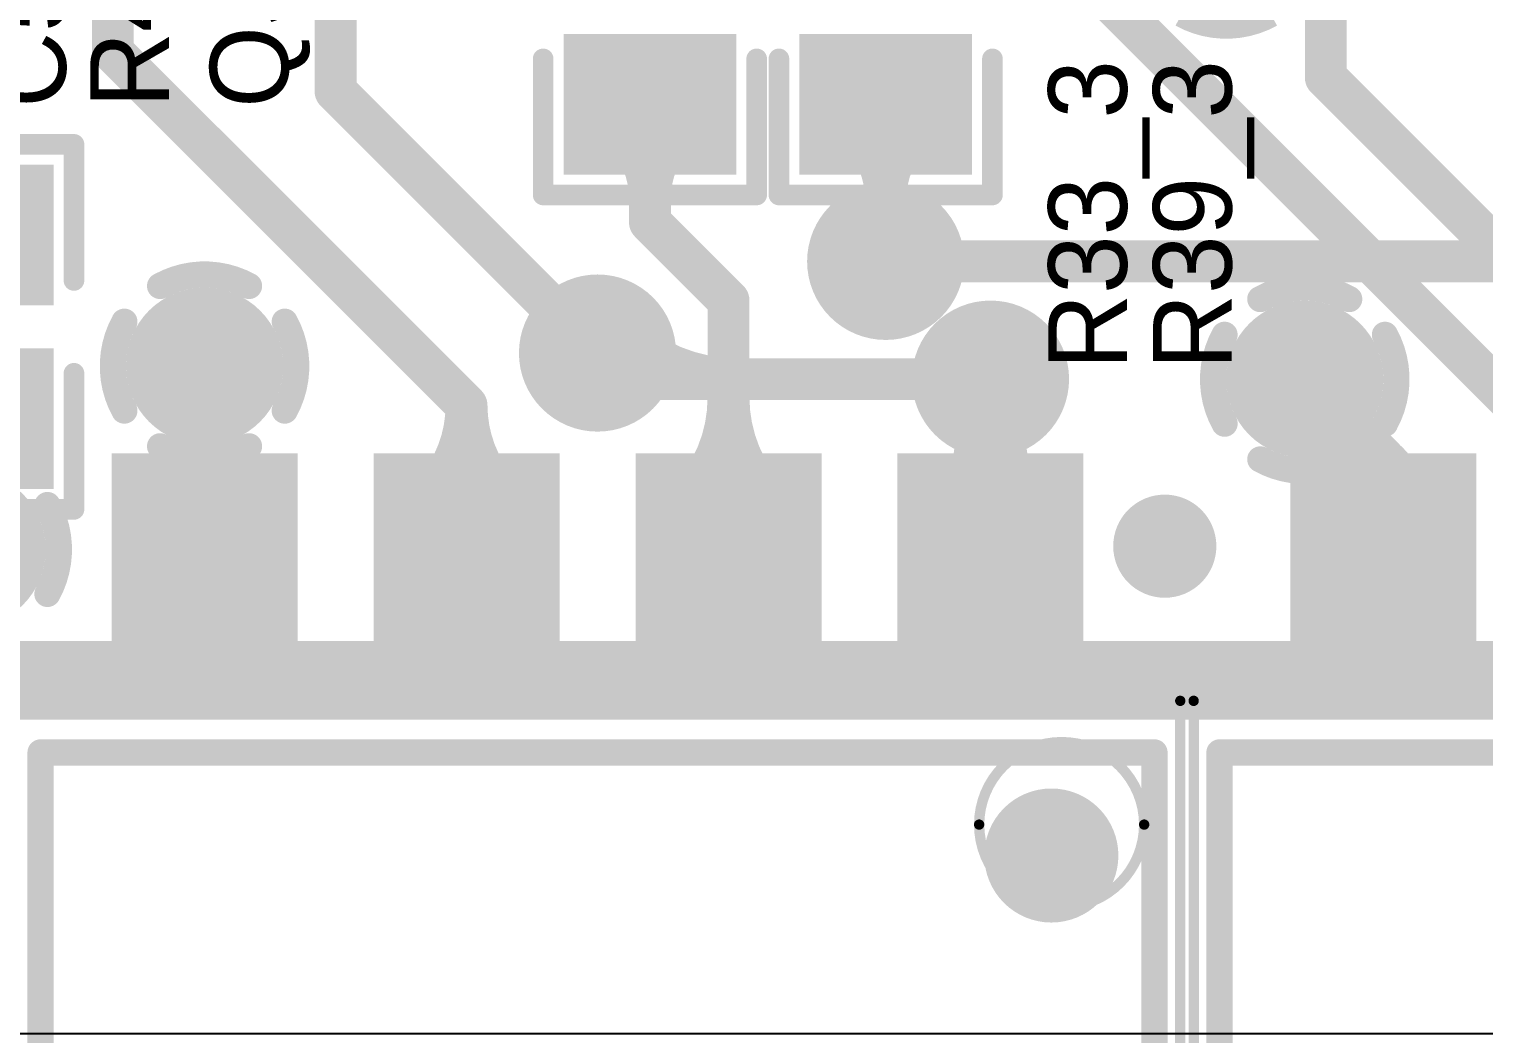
# Model space of a CAD drawing. Header units: millimetres. Extents: x 3.32 to 12.49, y 5.66 to 10.73.
# Drawn here: x 8.353 to 8.908, y 7.77 to 8.154 of the extents above; entities that cross this region are included whole.
import ezdxf

# ---------------------------------------------------------------- set-up
doc = ezdxf.new("R2010")
doc.units = ezdxf.units.MM
doc.header["$MEASUREMENT"] = 0
for name, color, linetype in [('BottomLayer', 5, 'Continuous'), ('InternalPlane1', 76, 'Continuous'), ('InternalPlane2', 16, 'Continuous'), ('Mechanical13', 56, 'Continuous'), ('MultiLayer', 9, 'Continuous'), ('TopLayer', 1, 'Continuous'), ('TopOverlay', 2, 'Continuous'), ('TopPaste', 8, 'Continuous'), ('TopSolder', 216, 'Continuous'), ('ViaHoleLayer', 16, 'Continuous')]:
    doc.layers.add(name, color=color, linetype=linetype)

# ---------------------------------------------------------------- blocks, each defined once
blk = doc.blocks.new('0805_R_16')
at = {"layer": 'TopLayer'}
for points in [[(-0.05787, -0.02894), (-0.0122, -0.02894), (-0.05787, 0.02894), (-0.0122, 0.02894)], [(0.0122, -0.02894), (0.05787, -0.02894), (0.0122, 0.02894), (0.05787, 0.02894)]]:
    blk.add_solid(points, dxfattribs=at)
at = {"layer": 'TopOverlay', "const_width": 0.00787}
for points in [[(-0.06968, -0.04075), (-0.06968, 0.04075)], [(-0.01772, 0.04075), (-0.06968, 0.04075)], [(0.06968, 0.04075), (0.01772, 0.04075)], [(0.06968, -0.04075), (0.06968, 0.04075)], [(-0.01772, -0.04075), (-0.06968, -0.04075)], [(0.06968, -0.04075), (0.01772, -0.04075)]]:
    blk.add_lwpolyline(points, dxfattribs=at)
at = {"layer": 'TopOverlay', "const_width": 0.00394}
for points in [[(-0.07165, 0.04075, 1), (-0.06772, 0.04075, 1)], [(-0.07165, 0.04075, 1), (-0.06772, 0.04075, 1)], [(-0.01969, 0.04075, 1), (-0.01575, 0.04075, 1)], [(0.01575, 0.04075, 1), (0.01969, 0.04075, 1)], [(0.06772, 0.04075, 1), (0.07165, 0.04075, 1)], [(0.06772, 0.04075, 1), (0.07165, 0.04075, 1)], [(-0.07165, -0.04075, 1), (-0.06772, -0.04075, 1)], [(-0.07165, -0.04075, 1), (-0.06772, -0.04075, 1)], [(-0.01969, -0.04075, 1), (-0.01575, -0.04075, 1)], [(0.01575, -0.04075, 1), (0.01969, -0.04075, 1)], [(0.06772, -0.04075, 1), (0.07165, -0.04075, 1)], [(0.06772, -0.04075, 1), (0.07165, -0.04075, 1)]]:
    blk.add_lwpolyline(points, format="xyb", close=True, dxfattribs=at)
at = {"layer": 'TopPaste'}
for points in [[(-0.05787, -0.02894), (-0.0122, -0.02894), (-0.05787, 0.02894), (-0.0122, 0.02894)], [(0.0122, -0.02894), (0.05787, -0.02894), (0.0122, 0.02894), (0.05787, 0.02894)]]:
    blk.add_solid(points, dxfattribs=at)
at = {"layer": 'TopSolder'}
for points in [[(-0.06187, -0.03294), (-0.0082, -0.03294), (-0.06187, 0.03294), (-0.0082, 0.03294)], [(0.0082, -0.03294), (0.06187, -0.03294), (0.0082, 0.03294), (0.06187, 0.03294)]]:
    blk.add_solid(points, dxfattribs=at)
blk = doc.blocks.new('0805_R_419')
at = {"layer": 'TopLayer'}
for points in [[(-0.05787, -0.02894), (-0.0122, -0.02894), (-0.05787, 0.02894), (-0.0122, 0.02894)], [(0.0122, -0.02894), (0.05787, -0.02894), (0.0122, 0.02894), (0.05787, 0.02894)]]:
    blk.add_solid(points, dxfattribs=at)
at = {"layer": 'TopOverlay', "const_width": 0.00787}
for points in [[(-0.01772, 0.04075), (-0.06968, 0.04075)], [(-0.06968, -0.04075), (-0.06968, 0.04075)], [(0.06968, 0.04075), (0.01772, 0.04075)], [(0.06968, -0.04075), (0.06968, 0.04075)], [(-0.01772, -0.04075), (-0.06968, -0.04075)], [(0.06968, -0.04075), (0.01772, -0.04075)]]:
    blk.add_lwpolyline(points, dxfattribs=at)
at = {"layer": 'TopOverlay', "const_width": 0.00394}
for points in [[(-0.07165, 0.04075, 1), (-0.06772, 0.04075, 1)], [(-0.07165, 0.04075, 1), (-0.06772, 0.04075, 1)], [(-0.01969, 0.04075, 1), (-0.01575, 0.04075, 1)], [(0.01575, 0.04075, 1), (0.01969, 0.04075, 1)], [(0.06772, 0.04075, 1), (0.07165, 0.04075, 1)], [(0.06772, 0.04075, 1), (0.07165, 0.04075, 1)], [(-0.07165, -0.04075, 1), (-0.06772, -0.04075, 1)], [(-0.07165, -0.04075, 1), (-0.06772, -0.04075, 1)], [(-0.01969, -0.04075, 1), (-0.01575, -0.04075, 1)], [(0.01575, -0.04075, 1), (0.01969, -0.04075, 1)], [(0.06772, -0.04075, 1), (0.07165, -0.04075, 1)], [(0.06772, -0.04075, 1), (0.07165, -0.04075, 1)]]:
    blk.add_lwpolyline(points, format="xyb", close=True, dxfattribs=at)
at = {"layer": 'TopPaste'}
for points in [[(-0.05787, -0.02894), (-0.0122, -0.02894), (-0.05787, 0.02894), (-0.0122, 0.02894)], [(0.0122, -0.02894), (0.05787, -0.02894), (0.0122, 0.02894), (0.05787, 0.02894)]]:
    blk.add_solid(points, dxfattribs=at)
at = {"layer": 'TopSolder'}
for points in [[(-0.06187, -0.03294), (-0.0082, -0.03294), (-0.06187, 0.03294), (-0.0082, 0.03294)], [(0.0082, -0.03294), (0.06187, -0.03294), (0.0082, 0.03294), (0.06187, 0.03294)]]:
    blk.add_solid(points, dxfattribs=at)
blk = doc.blocks.new('0805_R_425')
at = {"layer": 'TopLayer'}
for points in [[(-0.05787, -0.02894), (-0.0122, -0.02894), (-0.05787, 0.02894), (-0.0122, 0.02894)], [(0.0122, -0.02894), (0.05787, -0.02894), (0.0122, 0.02894), (0.05787, 0.02894)]]:
    blk.add_solid(points, dxfattribs=at)
at = {"layer": 'TopOverlay', "const_width": 0.00787}
for points in [[(-0.01772, 0.04075), (-0.06968, 0.04075)], [(-0.06968, -0.04075), (-0.06968, 0.04075)], [(0.06968, 0.04075), (0.01772, 0.04075)], [(0.06968, -0.04075), (0.06968, 0.04075)], [(-0.01772, -0.04075), (-0.06968, -0.04075)], [(0.06968, -0.04075), (0.01772, -0.04075)]]:
    blk.add_lwpolyline(points, dxfattribs=at)
at = {"layer": 'TopOverlay', "const_width": 0.00394}
for points in [[(-0.07165, 0.04075, 1), (-0.06772, 0.04075, 1)], [(-0.07165, 0.04075, 1), (-0.06772, 0.04075, 1)], [(-0.01969, 0.04075, 1), (-0.01575, 0.04075, 1)], [(0.01575, 0.04075, 1), (0.01969, 0.04075, 1)], [(0.06772, 0.04075, 1), (0.07165, 0.04075, 1)], [(0.06772, 0.04075, 1), (0.07165, 0.04075, 1)], [(-0.07165, -0.04075, 1), (-0.06772, -0.04075, 1)], [(-0.07165, -0.04075, 1), (-0.06772, -0.04075, 1)], [(-0.01969, -0.04075, 1), (-0.01575, -0.04075, 1)], [(0.01575, -0.04075, 1), (0.01969, -0.04075, 1)], [(0.06772, -0.04075, 1), (0.07165, -0.04075, 1)], [(0.06772, -0.04075, 1), (0.07165, -0.04075, 1)]]:
    blk.add_lwpolyline(points, format="xyb", close=True, dxfattribs=at)
at = {"layer": 'TopPaste'}
for points in [[(-0.05787, -0.02894), (-0.0122, -0.02894), (-0.05787, 0.02894), (-0.0122, 0.02894)], [(0.0122, -0.02894), (0.05787, -0.02894), (0.0122, 0.02894), (0.05787, 0.02894)]]:
    blk.add_solid(points, dxfattribs=at)
at = {"layer": 'TopSolder'}
for points in [[(-0.06187, -0.03294), (-0.0082, -0.03294), (-0.06187, 0.03294), (-0.0082, 0.03294)], [(0.0082, -0.03294), (0.06187, -0.03294), (0.0082, 0.03294), (0.06187, 0.03294)]]:
    blk.add_solid(points, dxfattribs=at)
blk = doc.blocks.new('SMD_8_9_0___453')
at = {"layer": 'Mechanical13', "const_width": 0.00394}
for points in [[(-0.22244, 0.17717), (-0.22244, -0.17717)], [(0.22244, 0.17717), (-0.22244, 0.17717)], [(0.22244, 0.17717), (0.22244, -0.17717)], [(0.22244, -0.17717), (-0.22244, -0.17717)]]:
    blk.add_lwpolyline(points, dxfattribs=at)
at = {"layer": 'Mechanical13'}
for points, const_width in [([(-0.22343, 0.17717, 1), (-0.22146, 0.17717, 1)], 0.00197), ([(-0.22343, 0.17717, 1), (-0.22146, 0.17717, 1)], 0.00197), ([(0.22146, 0.17717, 1), (0.22343, 0.17717, 1)], 0.00197), ([(0.22146, 0.17717, 1), (0.22343, 0.17717, 1)], 0.00197), ([(-0.14567, -0.12992, 1), (-0.20866, -0.12992, 1)], 0.00394), ([(-0.20965, -0.12992, 1), (-0.20768, -0.12992, 1)], 0.00197), ([(-0.14665, -0.12992, 1), (-0.14469, -0.12992, 1)], 0.00197), ([(-0.22343, -0.17717, 1), (-0.22146, -0.17717, 1)], 0.00197), ([(-0.22343, -0.17717, 1), (-0.22146, -0.17717, 1)], 0.00197), ([(0.22146, -0.17717, 1), (0.22343, -0.17717, 1)], 0.00197), ([(0.22146, -0.17717, 1), (0.22343, -0.17717, 1)], 0.00197)]:
    blk.add_lwpolyline(points, format="xyb", close=True, dxfattribs=dict(at, const_width=const_width))
at = {"layer": 'TopLayer'}
for points in [[(-0.1815, 0.17717), (-0.1185, 0.17717), (-0.1815, 0.26772), (-0.1185, 0.26772)], [(-0.0815, 0.17717), (-0.0185, 0.17717), (-0.0815, 0.26772), (-0.0185, 0.26772)], [(0.0185, 0.17717), (0.0815, 0.17717), (0.0185, 0.26772), (0.0815, 0.26772)], [(0.1185, 0.17717), (0.1815, 0.17717), (0.1185, 0.26772), (0.1815, 0.26772)], [(-0.1185, -0.17717), (-0.1815, -0.17717), (-0.1185, -0.26772), (-0.1815, -0.26772)], [(-0.0185, -0.17717), (-0.0815, -0.17717), (-0.0185, -0.26772), (-0.0815, -0.26772)], [(0.0815, -0.17717), (0.0185, -0.17717), (0.0815, -0.26772), (0.0185, -0.26772)], [(0.1815, -0.17717), (0.1185, -0.17717), (0.1815, -0.26772), (0.1185, -0.26772)]]:
    blk.add_solid(points, dxfattribs=at)
at = {"layer": 'TopOverlay', "const_width": 0.01}
for points in [[(0.2126, 0.15748), (-0.2126, 0.15748)], [(-0.2126, 0.15748), (-0.2126, -0.15748)], [(0.2126, 0.15748), (0.2126, -0.15748)], [(0.2126, -0.15748), (-0.2126, -0.15748)]]:
    blk.add_lwpolyline(points, dxfattribs=at)
at = {"layer": 'TopOverlay'}
for points, const_width in [([(-0.2151, 0.15748, 1), (-0.2101, 0.15748, 1)], 0.005), ([(-0.2151, 0.15748, 1), (-0.2101, 0.15748, 1)], 0.005), ([(0.2101, 0.15748, 1), (0.2151, 0.15748, 1)], 0.005), ([(0.2101, 0.15748, 1), (0.2151, 0.15748, 1)], 0.005), ([(-0.16142, -0.11811, 1), (-0.18504, -0.11811, 1)], 0.02756), ([(-0.19193, -0.11811, 1), (-0.17815, -0.11811, 1)], 0.01378), ([(-0.16831, -0.11811, 1), (-0.15453, -0.11811, 1)], 0.01378), ([(-0.2151, -0.15748, 1), (-0.2101, -0.15748, 1)], 0.005), ([(-0.2151, -0.15748, 1), (-0.2101, -0.15748, 1)], 0.005), ([(0.2101, -0.15748, 1), (0.2151, -0.15748, 1)], 0.005), ([(0.2101, -0.15748, 1), (0.2151, -0.15748, 1)], 0.005), ([(-0.20669, -0.23622, 1), (-0.22638, -0.23622, 1)], 0.01969), ([(-0.2313, -0.23622, 1), (-0.22146, -0.23622, 1)], 0.00984), ([(-0.21161, -0.23622, 1), (-0.20177, -0.23622, 1)], 0.00984)]:
    blk.add_lwpolyline(points, format="xyb", close=True, dxfattribs=dict(at, const_width=const_width))
at = {"layer": 'TopPaste'}
for points in [[(-0.1815, 0.17717), (-0.1185, 0.17717), (-0.1815, 0.26772), (-0.1185, 0.26772)], [(-0.0815, 0.17717), (-0.0185, 0.17717), (-0.0815, 0.26772), (-0.0185, 0.26772)], [(0.0185, 0.17717), (0.0815, 0.17717), (0.0185, 0.26772), (0.0815, 0.26772)], [(0.1185, 0.17717), (0.1815, 0.17717), (0.1185, 0.26772), (0.1815, 0.26772)], [(-0.1185, -0.17717), (-0.1815, -0.17717), (-0.1185, -0.26772), (-0.1815, -0.26772)], [(-0.0185, -0.17717), (-0.0815, -0.17717), (-0.0185, -0.26772), (-0.0815, -0.26772)], [(0.0815, -0.17717), (0.0185, -0.17717), (0.0815, -0.26772), (0.0185, -0.26772)], [(0.1815, -0.17717), (0.1185, -0.17717), (0.1815, -0.26772), (0.1185, -0.26772)]]:
    blk.add_solid(points, dxfattribs=at)
at = {"layer": 'TopSolder'}
for points in [[(-0.1855, 0.17317), (-0.1145, 0.17317), (-0.1855, 0.27172), (-0.1145, 0.27172)], [(-0.0855, 0.17317), (-0.0145, 0.17317), (-0.0855, 0.27172), (-0.0145, 0.27172)], [(0.0145, 0.17317), (0.0855, 0.17317), (0.0145, 0.27172), (0.0855, 0.27172)], [(0.1145, 0.17317), (0.1855, 0.17317), (0.1145, 0.27172), (0.1855, 0.27172)], [(-0.1145, -0.17317), (-0.1855, -0.17317), (-0.1145, -0.27172), (-0.1855, -0.27172)], [(-0.0145, -0.17317), (-0.0855, -0.17317), (-0.0145, -0.27172), (-0.0855, -0.27172)], [(0.0855, -0.17317), (0.0145, -0.17317), (0.0855, -0.27172), (0.0145, -0.27172)], [(0.1855, -0.17317), (0.1145, -0.17317), (0.1855, -0.27172), (0.1145, -0.27172)]]:
    blk.add_solid(points, dxfattribs=at)
blk = doc.blocks.new('SMD_8_9_0___456')
at = {"layer": 'Mechanical13', "const_width": 0.00394}
for points in [[(-0.22244, 0.17717), (-0.22244, -0.17717)], [(0.22244, 0.17717), (-0.22244, 0.17717)], [(0.22244, 0.17717), (0.22244, -0.17717)], [(0.22244, -0.17717), (-0.22244, -0.17717)]]:
    blk.add_lwpolyline(points, dxfattribs=at)
at = {"layer": 'Mechanical13'}
for points, const_width in [([(-0.22343, 0.17717, 1), (-0.22146, 0.17717, 1)], 0.00197), ([(-0.22343, 0.17717, 1), (-0.22146, 0.17717, 1)], 0.00197), ([(0.22146, 0.17717, 1), (0.22343, 0.17717, 1)], 0.00197), ([(0.22146, 0.17717, 1), (0.22343, 0.17717, 1)], 0.00197), ([(-0.14567, -0.12992, 1), (-0.20866, -0.12992, 1)], 0.00394), ([(-0.20965, -0.12992, 1), (-0.20768, -0.12992, 1)], 0.00197), ([(-0.14665, -0.12992, 1), (-0.14469, -0.12992, 1)], 0.00197), ([(-0.22343, -0.17717, 1), (-0.22146, -0.17717, 1)], 0.00197), ([(-0.22343, -0.17717, 1), (-0.22146, -0.17717, 1)], 0.00197), ([(0.22146, -0.17717, 1), (0.22343, -0.17717, 1)], 0.00197), ([(0.22146, -0.17717, 1), (0.22343, -0.17717, 1)], 0.00197)]:
    blk.add_lwpolyline(points, format="xyb", close=True, dxfattribs=dict(at, const_width=const_width))
at = {"layer": 'TopLayer'}
for points in [[(-0.1815, 0.17717), (-0.1185, 0.17717), (-0.1815, 0.26772), (-0.1185, 0.26772)], [(-0.0815, 0.17717), (-0.0185, 0.17717), (-0.0815, 0.26772), (-0.0185, 0.26772)], [(0.0185, 0.17717), (0.0815, 0.17717), (0.0185, 0.26772), (0.0815, 0.26772)], [(0.1185, 0.17717), (0.1815, 0.17717), (0.1185, 0.26772), (0.1815, 0.26772)], [(-0.1185, -0.17717), (-0.1815, -0.17717), (-0.1185, -0.26772), (-0.1815, -0.26772)], [(-0.0185, -0.17717), (-0.0815, -0.17717), (-0.0185, -0.26772), (-0.0815, -0.26772)], [(0.0815, -0.17717), (0.0185, -0.17717), (0.0815, -0.26772), (0.0185, -0.26772)], [(0.1815, -0.17717), (0.1185, -0.17717), (0.1815, -0.26772), (0.1185, -0.26772)]]:
    blk.add_solid(points, dxfattribs=at)
at = {"layer": 'TopOverlay', "const_width": 0.01}
for points in [[(0.2126, 0.15748), (-0.2126, 0.15748)], [(-0.2126, 0.15748), (-0.2126, -0.15748)], [(0.2126, 0.15748), (0.2126, -0.15748)], [(0.2126, -0.15748), (-0.2126, -0.15748)]]:
    blk.add_lwpolyline(points, dxfattribs=at)
at = {"layer": 'TopOverlay'}
for points, const_width in [([(-0.2151, 0.15748, 1), (-0.2101, 0.15748, 1)], 0.005), ([(-0.2151, 0.15748, 1), (-0.2101, 0.15748, 1)], 0.005), ([(0.2101, 0.15748, 1), (0.2151, 0.15748, 1)], 0.005), ([(0.2101, 0.15748, 1), (0.2151, 0.15748, 1)], 0.005), ([(-0.16142, -0.11811, 1), (-0.18504, -0.11811, 1)], 0.02756), ([(-0.19193, -0.11811, 1), (-0.17815, -0.11811, 1)], 0.01378), ([(-0.16831, -0.11811, 1), (-0.15453, -0.11811, 1)], 0.01378), ([(-0.2151, -0.15748, 1), (-0.2101, -0.15748, 1)], 0.005), ([(-0.2151, -0.15748, 1), (-0.2101, -0.15748, 1)], 0.005), ([(0.2101, -0.15748, 1), (0.2151, -0.15748, 1)], 0.005), ([(0.2101, -0.15748, 1), (0.2151, -0.15748, 1)], 0.005), ([(-0.20669, -0.23622, 1), (-0.22638, -0.23622, 1)], 0.01969), ([(-0.2313, -0.23622, 1), (-0.22146, -0.23622, 1)], 0.00984), ([(-0.21161, -0.23622, 1), (-0.20177, -0.23622, 1)], 0.00984)]:
    blk.add_lwpolyline(points, format="xyb", close=True, dxfattribs=dict(at, const_width=const_width))
at = {"layer": 'TopPaste'}
for points in [[(-0.1815, 0.17717), (-0.1185, 0.17717), (-0.1815, 0.26772), (-0.1185, 0.26772)], [(-0.0815, 0.17717), (-0.0185, 0.17717), (-0.0815, 0.26772), (-0.0185, 0.26772)], [(0.0185, 0.17717), (0.0815, 0.17717), (0.0185, 0.26772), (0.0815, 0.26772)], [(0.1185, 0.17717), (0.1815, 0.17717), (0.1185, 0.26772), (0.1815, 0.26772)], [(-0.1185, -0.17717), (-0.1815, -0.17717), (-0.1185, -0.26772), (-0.1815, -0.26772)], [(-0.0185, -0.17717), (-0.0815, -0.17717), (-0.0185, -0.26772), (-0.0815, -0.26772)], [(0.0815, -0.17717), (0.0185, -0.17717), (0.0815, -0.26772), (0.0185, -0.26772)], [(0.1815, -0.17717), (0.1185, -0.17717), (0.1815, -0.26772), (0.1185, -0.26772)]]:
    blk.add_solid(points, dxfattribs=at)
at = {"layer": 'TopSolder'}
for points in [[(-0.1855, 0.17317), (-0.1145, 0.17317), (-0.1855, 0.27172), (-0.1145, 0.27172)], [(-0.0855, 0.17317), (-0.0145, 0.17317), (-0.0855, 0.27172), (-0.0145, 0.27172)], [(0.0145, 0.17317), (0.0855, 0.17317), (0.0145, 0.27172), (0.0855, 0.27172)], [(0.1145, 0.17317), (0.1855, 0.17317), (0.1145, 0.27172), (0.1855, 0.27172)], [(-0.1145, -0.17317), (-0.1855, -0.17317), (-0.1145, -0.27172), (-0.1855, -0.27172)], [(-0.0145, -0.17317), (-0.0855, -0.17317), (-0.0145, -0.27172), (-0.0855, -0.27172)], [(0.0855, -0.17317), (0.0145, -0.17317), (0.0855, -0.27172), (0.0145, -0.27172)], [(0.1855, -0.17317), (0.1145, -0.17317), (0.1855, -0.27172), (0.1145, -0.27172)]]:
    blk.add_solid(points, dxfattribs=at)

msp = doc.modelspace()

# ---------------------------------------------------------------- linework, layer by layer
at = {"layer": 'BottomLayer'}
for points, const_width in [([(8.66996, 8.06504, 1), (8.68996, 8.06504, 1)], 0.02), ([(8.68445, 8.07352, 1), (8.69245, 8.07352, 1)], 0.008), ([(8.67596, 8.06504, 1), (8.68396, 8.06504, 1)], 0.008), ([(8.70493, 8.06504, 1), (8.71293, 8.06504, 1)], 0.008), ([(8.70493, 8.06504, 1), (8.71293, 8.06504, 1)], 0.008), ([(8.68445, 8.05655, 1), (8.69245, 8.05655, 1)], 0.008), ([(8.55996, 8.03004, 1), (8.57996, 8.03004, 1)], 0.02), ([(8.40996, 8.02504, 1), (8.42996, 8.02504, 1)], 0.02), ([(8.57445, 8.03852, 1), (8.58245, 8.03852, 1)], 0.008), ([(8.56596, 8.03004, 1), (8.57396, 8.03004, 1)], 0.008), ([(8.70996, 8.02008, 1), (8.72996, 8.02008, 1)], 0.02), ([(8.70748, 8.02856, 1), (8.71548, 8.02856, 1)], 0.008), ([(8.82992, 8.02004, 1), (8.84992, 8.02004, 1)], 0.02), ([(8.57592, 8.02008, 1), (8.58392, 8.02008, 1)], 0.008), ([(8.57592, 8.02008, 1), (8.58392, 8.02008, 1)], 0.008), ([(8.61898, 8.02008, 1), (8.62698, 8.02008, 1)], 0.008), ([(8.68699, 8.02008, 1), (8.69499, 8.02008, 1)], 0.008), ([(8.68699, 8.02008, 1), (8.69499, 8.02008, 1)], 0.008), ([(8.71596, 8.02008, 1), (8.72396, 8.02008, 1)], 0.008), ([(8.70748, 8.01159, 1), (8.71548, 8.01159, 1)], 0.008)]:
    msp.add_lwpolyline(points, format="xyb", close=True, dxfattribs=dict(at, const_width=const_width))
at = {"layer": 'BottomLayer', "const_width": 0.016}
for points in [[(8.70893, 8.06504, -0.198912), (8.68845, 8.07352)], [(8.68845, 8.05655, -0.198912), (8.70893, 8.06504)], [(8.62298, 8.02008, -0.198912), (8.57845, 8.03852)], [(8.71148, 8.02856, -0.198912), (8.69099, 8.02008)], [(8.69099, 8.02008, -0.198912), (8.71148, 8.01159)]]:
    msp.add_lwpolyline(points, format="xyb", dxfattribs=at)
at = {"layer": 'BottomLayer'}
for points, const_width in [([(8.67996, 8.06504), (8.99996, 8.06504)], 0.016), ([(8.56996, 8.03004), (8.57992, 8.02008)], 0.016), ([(8.57992, 8.02008), (8.71996, 8.02008)], 0.016), ([(8.15937, 7.90508), (9.48496, 7.90508)], 0.03)]:
    msp.add_lwpolyline(points, dxfattribs=dict(at, const_width=const_width))
at = {"layer": 'InternalPlane1'}
msp.add_line((9.58764, 7.77012), (5.83637, 7.77012), dxfattribs=at)
at = {"layer": 'InternalPlane1', "const_width": 0.01}
for points in [[(8.82693, 8.15943, -0.258618), (8.79299, 8.15943)], [(8.40299, 8.05565, -0.258618), (8.43693, 8.05565)], [(8.82295, 8.05065, -0.258618), (8.85689, 8.05065)], [(8.38935, 8.00807, -0.258618), (8.38935, 8.04201)], [(8.45057, 8.04201, -0.258618), (8.45057, 8.00807)], [(8.80931, 8.00307, -0.258618), (8.80931, 8.03701)], [(8.87053, 8.03701, -0.258618), (8.87053, 8.00307)], [(8.43693, 7.99443, -0.258618), (8.40299, 7.99443)], [(8.85689, 7.98943, -0.258618), (8.82295, 7.98943)], [(8.35998, 7.97201, -0.258618), (8.35998, 7.93807)]]:
    msp.add_lwpolyline(points, format="xyb", dxfattribs=at)
at = {"layer": 'InternalPlane1'}
for points, const_width in [([(8.66496, 8.06504, 1), (8.69496, 8.06504, 1)], 0.03), ([(8.40049, 8.05565, 1), (8.40549, 8.05565, 1)], 0.005), ([(8.43443, 8.05565, 1), (8.43943, 8.05565, 1)], 0.005), ([(8.55496, 8.03004, 1), (8.58496, 8.03004, 1)], 0.03), ([(8.82045, 8.05065, 1), (8.82545, 8.05065, 1)], 0.005), ([(8.85439, 8.05065, 1), (8.85939, 8.05065, 1)], 0.005), ([(8.38685, 8.04201, 1), (8.39185, 8.04201, 1)], 0.005), ([(8.44807, 8.04201, 1), (8.45307, 8.04201, 1)], 0.005), ([(8.70496, 8.02008, 1), (8.73496, 8.02008, 1)], 0.03), ([(8.80681, 8.03701, 1), (8.81181, 8.03701, 1)], 0.005), ([(8.86803, 8.03701, 1), (8.87303, 8.03701, 1)], 0.005), ([(8.38685, 8.00807, 1), (8.39185, 8.00807, 1)], 0.005), ([(8.44807, 8.00807, 1), (8.45307, 8.00807, 1)], 0.005), ([(8.80681, 8.00307, 1), (8.81181, 8.00307, 1)], 0.005), ([(8.86803, 8.00307, 1), (8.87303, 8.00307, 1)], 0.005), ([(8.40049, 7.99443, 1), (8.40549, 7.99443, 1)], 0.005), ([(8.43443, 7.99443, 1), (8.43943, 7.99443, 1)], 0.005), ([(8.82045, 7.98943, 1), (8.82545, 7.98943, 1)], 0.005), ([(8.85439, 7.98943, 1), (8.85939, 7.98943, 1)], 0.005), ([(8.35748, 7.97201, 1), (8.36248, 7.97201, 1)], 0.005), ([(8.35748, 7.93807, 1), (8.36248, 7.93807, 1)], 0.005)]:
    msp.add_lwpolyline(points, format="xyb", close=True, dxfattribs=dict(at, const_width=const_width))
at = {"layer": 'InternalPlane2'}
msp.add_line((9.58764, 7.77012), (5.83637, 7.77012), dxfattribs=at)
at = {"layer": 'InternalPlane2', "const_width": 0.03}
for points in [[(8.66496, 8.06504, 1), (8.69496, 8.06504, 1)], [(8.55496, 8.03004, 1), (8.58496, 8.03004, 1)], [(8.40496, 8.02504, 1), (8.43496, 8.02504, 1)], [(8.70496, 8.02008, 1), (8.73496, 8.02008, 1)], [(8.82492, 8.02004, 1), (8.85492, 8.02004, 1)], [(8.31437, 7.95504, 1), (8.34437, 7.95504, 1)]]:
    msp.add_lwpolyline(points, format="xyb", close=True, dxfattribs=at)
at = {"layer": 'MultiLayer', "const_width": 0.02}
for points in [[(8.66996, 8.06504, 1), (8.68996, 8.06504, 1)], [(8.55996, 8.03004, 1), (8.57996, 8.03004, 1)], [(8.40996, 8.02504, 1), (8.42996, 8.02504, 1)], [(8.70996, 8.02008, 1), (8.72996, 8.02008, 1)], [(8.82992, 8.02004, 1), (8.84992, 8.02004, 1)]]:
    msp.add_lwpolyline(points, format="xyb", close=True, dxfattribs=at)
at = {"layer": 'TopLayer', "const_width": 0.016}
for points in [[(8.38496, 8.14504), (8.38496, 8.52504)], [(8.84796, 8.13527), (8.84796, 8.25027)], [(8.46996, 8.13004), (8.46996, 8.22004)], [(8.73996, 8.19004), (8.96996, 7.96004)], [(8.38496, 8.14504), (8.51996, 8.01004)], [(8.84796, 8.13527), (8.93012, 8.05311)], [(8.46996, 8.13004), (8.56996, 8.03004)], [(8.58996, 8.08008), (8.58996, 8.12504)], [(8.67996, 8.06504), (8.67996, 8.12504)], [(8.58996, 8.08008), (8.61996, 8.05008)], [(8.61996, 7.94252), (8.61996, 8.05008)], [(8.41996, 7.94252), (8.41996, 8.02504)], [(8.71996, 7.94252), (8.71996, 8.02008)], [(8.83992, 8.02004), (8.86996, 7.99)], [(8.51996, 7.94252), (8.51996, 8.01004)], [(8.86996, 7.94252), (8.86996, 7.99)]]:
    msp.add_lwpolyline(points, dxfattribs=at)
at = {"layer": 'TopLayer'}
for points, const_width in [([(8.38096, 8.14504, 1), (8.38896, 8.14504, 1)], 0.008), ([(8.38096, 8.14504, 1), (8.38896, 8.14504, 1)], 0.008), ([(8.84396, 8.13527, 1), (8.85196, 8.13527, 1)], 0.008), ([(8.84396, 8.13527, 1), (8.85196, 8.13527, 1)], 0.008), ([(8.46596, 8.13004, 1), (8.47396, 8.13004, 1)], 0.008), ([(8.46596, 8.13004, 1), (8.47396, 8.13004, 1)], 0.008), ([(8.58596, 8.12504, 1), (8.59396, 8.12504, 1)], 0.008), ([(8.67596, 8.12504, 1), (8.68396, 8.12504, 1)], 0.008), ([(8.57547, 8.11455, 1), (8.58347, 8.11455, 1)], 0.008), ([(8.59645, 8.11455, 1), (8.60445, 8.11455, 1)], 0.008), ([(8.66547, 8.11455, 1), (8.67347, 8.11455, 1)], 0.008), ([(8.68645, 8.11455, 1), (8.69445, 8.11455, 1)], 0.008), ([(8.58596, 8.08923, 1), (8.59396, 8.08923, 1)], 0.008), ([(8.58596, 8.08923, 1), (8.59396, 8.08923, 1)], 0.008), ([(8.67596, 8.09401, 1), (8.68396, 8.09401, 1)], 0.008), ([(8.67596, 8.09401, 1), (8.68396, 8.09401, 1)], 0.008), ([(8.67596, 8.08923, 1), (8.68396, 8.08923, 1)], 0.008), ([(8.67596, 8.08923, 1), (8.68396, 8.08923, 1)], 0.008), ([(8.58596, 8.08008, 1), (8.59396, 8.08008, 1)], 0.008), ([(8.58596, 8.08008, 1), (8.59396, 8.08008, 1)], 0.008), ([(8.66996, 8.06504, 1), (8.68996, 8.06504, 1)], 0.02), ([(8.66748, 8.07352, 1), (8.67548, 8.07352, 1)], 0.008), ([(8.68445, 8.07352, 1), (8.69245, 8.07352, 1)], 0.008), ([(8.67596, 8.06504, 1), (8.68396, 8.06504, 1)], 0.008), ([(8.54548, 8.05052, 1), (8.55348, 8.05052, 1)], 0.008), ([(8.54548, 8.05052, 1), (8.55348, 8.05052, 1)], 0.008), ([(8.61596, 8.05008, 1), (8.62396, 8.05008, 1)], 0.008), ([(8.61596, 8.05008, 1), (8.62396, 8.05008, 1)], 0.008), ([(8.55996, 8.03004, 1), (8.57996, 8.03004, 1)], 0.02), ([(8.56596, 8.04204, 1), (8.57396, 8.04204, 1)], 0.008), ([(8.40996, 8.02504, 1), (8.42996, 8.02504, 1)], 0.02), ([(8.55396, 8.03004, 1), (8.56196, 8.03004, 1)], 0.008), ([(8.56596, 8.03004, 1), (8.57396, 8.03004, 1)], 0.008), ([(8.70996, 8.02008, 1), (8.72996, 8.02008, 1)], 0.02), ([(8.82992, 8.02004, 1), (8.84992, 8.02004, 1)], 0.02), ([(8.41596, 8.02504, 1), (8.42396, 8.02504, 1)], 0.008), ([(8.40568, 8.01886, 1), (8.41368, 8.01886, 1)], 0.008), ([(8.40748, 8.01655, 1), (8.41548, 8.01655, 1)], 0.008), ([(8.42445, 8.01655, 1), (8.43245, 8.01655, 1)], 0.008), ([(8.42624, 8.01886, 1), (8.43424, 8.01886, 1)], 0.008), ([(8.71596, 8.02008, 1), (8.72396, 8.02008, 1)], 0.008), ([(8.83592, 8.02004, 1), (8.84392, 8.02004, 1)], 0.008), ([(8.83592, 8.02004, 1), (8.84392, 8.02004, 1)], 0.008), ([(8.84792, 8.02004, 1), (8.85592, 8.02004, 1)], 0.008), ([(8.40996, 8.01465, 1), (8.41796, 8.01465, 1)], 0.008), ([(8.41596, 8.01302, 1), (8.42396, 8.01302, 1)], 0.008), ([(8.41596, 8.01302, 1), (8.42396, 8.01302, 1)], 0.008), ([(8.42196, 8.01465, 1), (8.42996, 8.01465, 1)], 0.008), ([(8.61596, 8.01302, 1), (8.62396, 8.01302, 1)], 0.008), ([(8.61596, 8.01302, 1), (8.62396, 8.01302, 1)], 0.008), ([(8.70562, 8.014, 1), (8.71362, 8.014, 1)], 0.008), ([(8.70748, 8.01159, 1), (8.71548, 8.01159, 1)], 0.008), ([(8.71596, 8.01302, 1), (8.72396, 8.01302, 1)], 0.008), ([(8.71596, 8.01302, 1), (8.72396, 8.01302, 1)], 0.008), ([(8.72445, 8.01159, 1), (8.73245, 8.01159, 1)], 0.008), ([(8.72631, 8.014, 1), (8.73431, 8.014, 1)], 0.008), ([(8.84698, 8.01538, 1), (8.85498, 8.01538, 1)], 0.008), ([(8.51596, 8.01004, 1), (8.52396, 8.01004, 1)], 0.008), ([(8.51596, 8.01004, 1), (8.52396, 8.01004, 1)], 0.008), ([(8.51596, 8.01004, 1), (8.52396, 8.01004, 1)], 0.008), ([(8.51596, 8.01004, 1), (8.52396, 8.01004, 1)], 0.008), ([(8.70996, 8.00969, 1), (8.71796, 8.00969, 1)], 0.008), ([(8.72196, 8.00969, 1), (8.72996, 8.00969, 1)], 0.008), ([(8.83282, 8.00845, 1), (8.84082, 8.00845, 1)], 0.008), ([(8.83443, 8.00813, 1), (8.84243, 8.00813, 1)], 0.008), ([(8.83592, 8.00804, 1), (8.84392, 8.00804, 1)], 0.008), ([(8.83819, 8.00826, 1), (8.84619, 8.00826, 1)], 0.008), ([(8.41341, 8.0035, 1), (8.42141, 8.0035, 1)], 0.008), ([(8.41851, 8.0035, 1), (8.42651, 8.0035, 1)], 0.008), ([(8.85178, 8.00419, 1), (8.85978, 8.00419, 1)], 0.008), ([(8.85345, 8.00128, 1), (8.86145, 8.00128, 1)], 0.008), ([(8.41596, 7.99607, 1), (8.42396, 7.99607, 1)], 0.008), ([(8.41596, 7.99607, 1), (8.42396, 7.99607, 1)], 0.008), ([(8.71137, 7.99588, 1), (8.71937, 7.99588, 1)], 0.008), ([(8.72055, 7.99588, 1), (8.72855, 7.99588, 1)], 0.008), ([(8.84799, 7.99914, 1), (8.85599, 7.99914, 1)], 0.008), ([(8.84799, 7.99914, 1), (8.85599, 7.99914, 1)], 0.008), ([(8.85641, 7.99955, 1), (8.86441, 7.99955, 1)], 0.008), ([(8.85641, 7.99955, 1), (8.86441, 7.99955, 1)], 0.008), ([(8.40976, 7.98987, 1), (8.41776, 7.98987, 1)], 0.008), ([(8.42217, 7.98987, 1), (8.43017, 7.98987, 1)], 0.008), ([(8.71596, 7.99111, 1), (8.72396, 7.99111, 1)], 0.008), ([(8.71596, 7.99111, 1), (8.72396, 7.99111, 1)], 0.008), ([(8.86596, 7.99, 1), (8.87396, 7.99, 1)], 0.008), ([(8.86596, 7.99, 1), (8.87396, 7.99, 1)], 0.008), ([(8.86596, 7.99, 1), (8.87396, 7.99, 1)], 0.008), ([(8.86596, 7.99, 1), (8.87396, 7.99, 1)], 0.008), ([(8.70918, 7.98772, 1), (8.71718, 7.98772, 1)], 0.008), ([(8.72274, 7.98772, 1), (8.73074, 7.98772, 1)], 0.008), ([(8.86244, 7.98572, 1), (8.87044, 7.98572, 1)], 0.008), ([(8.86763, 7.98833, 1), (8.87563, 7.98833, 1)], 0.008), ([(8.85784, 7.97835, 1), (8.86584, 7.97835, 1)], 0.008), ([(8.87409, 7.97835, 1), (8.88209, 7.97835, 1)], 0.008), ([(8.39935, 7.97291, 1), (8.40735, 7.97291, 1)], 0.008), ([(8.43257, 7.97291, 1), (8.44058, 7.97291, 1)], 0.008), ([(8.50001, 7.97355, 1), (8.50801, 7.97355, 1)], 0.008), ([(8.53191, 7.97355, 1), (8.53991, 7.97355, 1)], 0.008), ([(8.59935, 7.97291, 1), (8.60735, 7.97291, 1)], 0.008), ([(8.63257, 7.97291, 1), (8.64058, 7.97291, 1)], 0.008), ([(8.69935, 7.97291, 1), (8.70735, 7.97291, 1)], 0.008), ([(8.73258, 7.97291, 1), (8.74057, 7.97291, 1)], 0.008), ([(8.84485, 7.96661, 1), (8.85285, 7.96661, 1)], 0.008), ([(8.85923, 7.95959, 1), (8.86723, 7.95959, 1)], 0.008), ([(8.8736, 7.95257, 1), (8.8816, 7.95257, 1)], 0.008), ([(8.41596, 7.94252, 1), (8.42396, 7.94252, 1)], 0.008), ([(8.51596, 7.94252, 1), (8.52396, 7.94252, 1)], 0.008), ([(8.61596, 7.94252, 1), (8.62396, 7.94252, 1)], 0.008), ([(8.71596, 7.94252, 1), (8.72396, 7.94252, 1)], 0.008), ([(8.86596, 7.94252, 1), (8.87396, 7.94252, 1)], 0.008)]:
    msp.add_lwpolyline(points, format="xyb", close=True, dxfattribs=dict(at, const_width=const_width))
at = {"layer": 'TopLayer', "const_width": 0.016}
for points in [[(8.57947, 8.11455, -0.198912), (8.58996, 8.08923)], [(8.58996, 8.08923, -0.198912), (8.60045, 8.11455)], [(8.66947, 8.11455, -0.198912), (8.67996, 8.08923)], [(8.67996, 8.08923, -0.198912), (8.69045, 8.11455)], [(8.67996, 8.09401, -0.198912), (8.67148, 8.07352)], [(8.68845, 8.07352, -0.198912), (8.67996, 8.09401)], [(8.56996, 8.04204, -0.198912), (8.54948, 8.05052)], [(8.54948, 8.05052, -0.198912), (8.55796, 8.03004)], [(8.40968, 8.01886, -0.203539), (8.41376, 7.98987)], [(8.41148, 8.01655, -0.198912), (8.41996, 7.99607)], [(8.41996, 7.99607, -0.198912), (8.42845, 8.01655)], [(8.42617, 7.98987, -0.203539), (8.43024, 8.01886)], [(8.83992, 8.02004, -0.320256), (8.84885, 7.96661)], [(8.86041, 7.99955, -0.198912), (8.85192, 8.02004)], [(8.41996, 8.01302, -0.198912), (8.40335, 7.97291)], [(8.41396, 8.01465, -0.198912), (8.42251, 8.0035)], [(8.41741, 8.0035, -0.198912), (8.42596, 8.01465)], [(8.43657, 7.97291, -0.198912), (8.41996, 8.01302)], [(8.61996, 8.01302, -0.198912), (8.60335, 7.97291)], [(8.63658, 7.97291, -0.198912), (8.61996, 8.01302)], [(8.71996, 8.01302, -0.198912), (8.70335, 7.97291)], [(8.70962, 8.014, -0.200945), (8.71318, 7.98772)], [(8.71148, 8.01159, -0.198912), (8.71996, 7.99111)], [(8.73658, 7.97291, -0.198912), (8.71996, 8.01302)], [(8.71996, 7.99111, -0.198912), (8.72845, 8.01159)], [(8.72674, 7.98772, -0.200945), (8.73031, 8.014)], [(8.85199, 7.99914, -0.234879), (8.85098, 8.01538)], [(8.51996, 8.01004, -0.209066), (8.50401, 7.97355)], [(8.53591, 7.97355, -0.209066), (8.51996, 8.01004)], [(8.71396, 8.00969, -0.198912), (8.72455, 7.99588)], [(8.71537, 7.99588, -0.198912), (8.72596, 8.00969)], [(8.83682, 8.00845, -0.198912), (8.86644, 7.98572)], [(8.83843, 8.00813, -0.234902), (8.85199, 7.99914)], [(8.83992, 8.00804, -0.198912), (8.86041, 7.99955)], [(8.84219, 8.00826, -0.319607), (8.85745, 8.00128)], [(8.85578, 8.00419, -0.320256), (8.86323, 7.95959)], [(8.86996, 7.99, -0.314196), (8.86184, 7.97835)], [(8.87809, 7.97835, -0.314196), (8.86996, 7.99)], [(8.87163, 7.98833, -0.320256), (8.8776, 7.95257)]]:
    msp.add_lwpolyline(points, format="xyb", dxfattribs=at)
at = {"layer": 'ViaHoleLayer', "const_width": 0.01}
for points in [[(8.67496, 8.06504, 1), (8.68496, 8.06504, 1)], [(8.56496, 8.03004, 1), (8.57496, 8.03004, 1)], [(8.41496, 8.02504, 1), (8.42496, 8.02504, 1)], [(8.71496, 8.02008, 1), (8.72496, 8.02008, 1)], [(8.83492, 8.02004, 1), (8.84492, 8.02004, 1)]]:
    msp.add_lwpolyline(points, format="xyb", close=True, dxfattribs=at)

# ---------------------------------------------------------------- block references
for name, p, rotation in [('0805_R_419', (8.58996, 8.16008), 270), ('0805_R_425', (8.67996, 8.16008), 270), ('0805_R_16', (8.32937, 8.04004), 270), ('SMD_8_9_0___453', (8.56996, 7.72008), 180), ('SMD_8_9_0___456', (9.01996, 7.72008), 180)]:
    msp.add_blockref(name, p, dxfattribs=dict(rotation=rotation))

# ---------------------------------------------------------------- texts
at = {"layer": 'TopOverlay'}
for s, p in [('C50_2', (8.36701, 8.12366)), ('R45_2', (8.40634, 8.12366)), ('Q5_2', (8.45201, 8.12366)), ('R33_3', (8.77201, 8.02366)), ('R39_3', (8.81201, 8.02366))]:
    msp.add_text(s, height=0.03, rotation=90, dxfattribs=at).set_placement(p)

doc.saveas('drawing.dxf')
